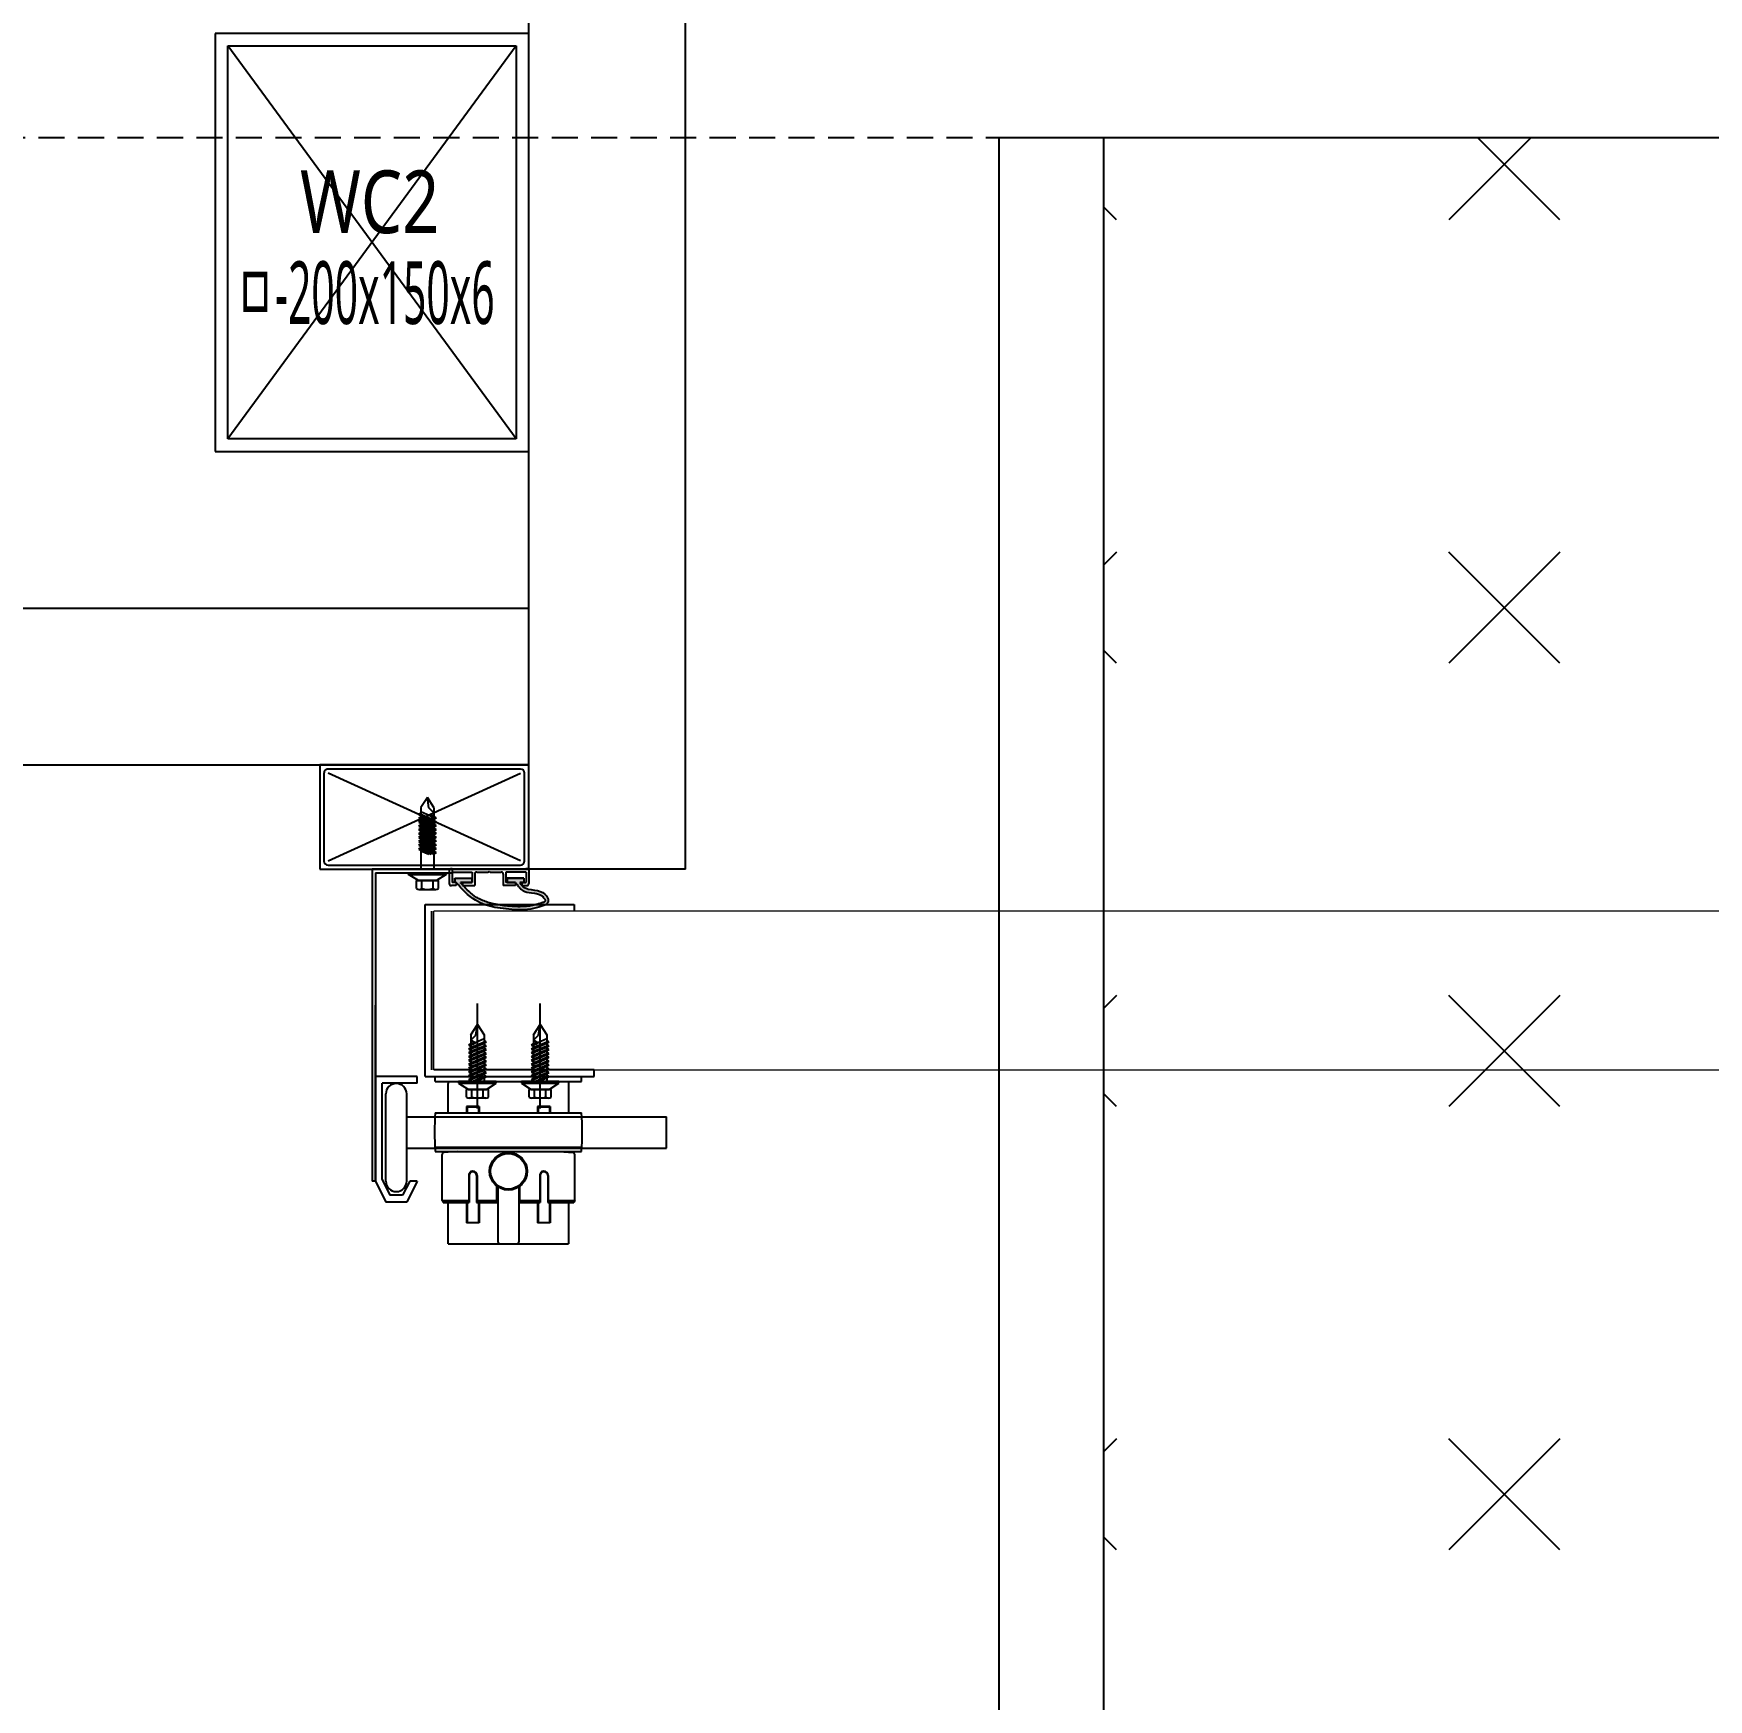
# Model space of a CAD drawing. Header units: millimetres. Extents: x 13515 to 183937, y -33900 to -660.
# Drawn here: x 121438.29 to 121450.84, y -19632.48 to -19620 of the extents above; entities that cross this region are included whole.
import ezdxf
from ezdxf.enums import TextEntityAlignment as Align

# ---------------------------------------------------------------- set-up
doc = ezdxf.new("R2010")
doc.units = ezdxf.units.MM
doc.header["$LTSCALE"] = 100
doc.header["$MEASUREMENT"] = 0
doc.header["$PDSIZE"] = -10
doc.linetypes.add('HIDDEN2', pattern=[0.1875, 0.125, -0.0625])
doc.layers.get('0').update_dxf_attribs({"linetype": 'CONTINUOUS'})
doc.layers.get('Defpoints').update_dxf_attribs({"color": 171, "linetype": 'CONTINUOUS'})
for name, color, linetype in [('A0-000 XR 평면도$0$도크레벨러', 8, 'CONTINUOUS'), ('ELE9', 9, 'CONTINUOUS'), ('FIN(패널-T75 글라스울)', 6, 'CONTINUOUS'), ('h COLUMN', 252, 'CONTINUOUS'), ('OVERHEAD DOOR - 1', 4, 'CONTINUOUS'), ('OVERHEAD DOOR - ETC', 252, 'CONTINUOUS')]:
    doc.layers.add(name, color=color, linetype=linetype)
doc.styles.add('TE', font='malgun_0.ttf')

# ---------------------------------------------------------------- blocks, each defined once
blk = doc.blocks.new('*U142')
at = {"color": 0, "linetype": 'ByBlock'}
for p, q in [((100, 75), (-100, 75)), ((-100, 75), (-100, -75)), ((100, -75), (100, 75)), ((-94, 69), (94, 69)), ((-94, -69), (-94, 69)), ((94, 69), (94, -69)), ((94, -69), (-94, -69)), ((-100, -75), (100, -75))]:
    blk.add_line(p, q, dxfattribs=at)
at = {"layer": 'Defpoints'}
blk.add_point((0, 0), dxfattribs=at)
blk = doc.blocks.new('WC2')
at = {"layer": 'h COLUMN', "ltscale": 0.1}
for p, q in [((69, -94), (-69, 94)), ((69, 94), (-69, -94))]:
    blk.add_line(p, q, dxfattribs=at)
at = {"layer": 'h COLUMN', "ltscale": 0.1, "rotation": 90}
blk.add_blockref('*U142', (0, 0), dxfattribs=at)
at = {"layer": 'Defpoints', "style": 'TE'}
for s, width, p in [('WC2', 0.8, (-34.44, 19.44)), ('ㅁ-200x150x6', 0.5, (-65.31, -24.04))]:
    blk.add_text(s, height=30, dxfattribs=dict(at, width=width)).set_placement(p, align=Align.MIDDLE_LEFT)
blk = doc.blocks.new('지상1층 WC 배치')
at = {"ltscale": 10000}
blk.add_blockref('WC2', (196900, -26650), dxfattribs=at)
blk = doc.blocks.new('A$Ca9da7916')
at = {"layer": 'OVERHEAD DOOR - ETC'}
h = blk.add_hatch(color=256, dxfattribs=at)
h.dxf.hatch_style = 1
edge = h.paths.add_edge_path()
edge.add_line((708.3, 4272.69), (708.3, 4270.69))
edge.add_spline(control_points=[(708.3, 4270.69), (708.83, 4271.02), (709.36, 4271.34), (709.8, 4271.69)], knot_values=[0, 0, 0, 0, 1.802776, 1.802776, 1.802776, 1.802776], degree=3, periodic=0)
edge.add_line((709.8, 4271.69), (710.01, 4271.97))
edge.add_line((710.01, 4271.97), (710.74, 4272.44))
edge.add_line((710.74, 4272.44), (711.08, 4273.32))
edge.add_line((711.08, 4273.32), (711.49, 4274.59))
edge.add_spline(control_points=[(711.49, 4274.59), (711.98, 4278.77), (712.56, 4283.66), (718.5, 4284.67), (720.03, 4280.4), (721.2, 4275.79), (721.61, 4268.04), (720.76, 4262.41), (720.23, 4258.89)], knot_values=[0, 0, 0, 0, 10.510022, 12.30215, 15.888405, 21.408051, 27.790202, 38.523805, 38.523805, 38.523805, 38.523805], degree=3, periodic=0)
edge.add_spline(control_points=[(720.23, 4258.89), (720.23, 4258.87), (719.57, 4255.66), (717.24, 4248.12), (711.5, 4243.09), (708.3, 4240.29)], knot_values=[81.368069, 81.368069, 81.368069, 81.368069, 81.427954, 91.382666, 103.911951, 103.911951, 103.911951, 103.911951], degree=3, periodic=0)
edge.add_line((708.3, 4240.29), (708.3, 4239.69))
edge.add_line((708.3, 4239.69), (706.3, 4239.69))
edge.add_line((706.3, 4239.69), (706.3, 4247.69))
edge.add_line((706.3, 4247.69), (708.3, 4247.69))
edge.add_line((708.3, 4247.69), (708.3, 4242.29))
edge.add_spline(control_points=[(708.3, 4242.29), (708.68, 4242.62), (709.06, 4242.96), (709.43, 4243.29)], knot_values=[101.110526, 101.110526, 101.110526, 101.110526, 102.614786, 102.614786, 102.614786, 102.614786], degree=3, periodic=0)
edge.add_line((709.43, 4243.29), (709.8, 4243.29))
edge.add_line((709.8, 4243.29), (709.8, 4243.63))
edge.add_spline(control_points=[(709.8, 4243.63), (709.91, 4243.73), (710.01, 4243.83), (711.3, 4245.02), (712.42, 4246.13), (713.91, 4247.88), (714.38, 4248.48), (715.24, 4249.72), (715.63, 4250.35), (716.84, 4252.61), (717.51, 4254.36), (718.28, 4257.05), (718.5, 4257.95), (718.72, 4258.95), (718.74, 4259.05), (718.76, 4259.15)], knot_values=[81.408921, 81.408921, 81.408921, 81.408921, 81.846453, 81.846453, 86.724969, 86.724969, 89.164228, 89.164228, 91.603486, 91.603486, 97.394899, 97.394899, 100.290605, 100.290605, 100.605478, 100.605478, 100.605478, 100.605478], degree=3, periodic=0)
edge.add_spline(control_points=[(718.76, 4259.15), (718.92, 4259.95), (719.06, 4260.74), (719.36, 4262.71), (719.49, 4263.87), (719.64, 4265.66), (719.69, 4266.28), (719.73, 4266.89)], knot_values=[72.981686, 72.981686, 72.981686, 72.981686, 75.56252, 75.56252, 79.405214, 79.405214, 81.408921, 81.408921, 81.408921, 81.408921], degree=3, periodic=0)
edge.add_spline(control_points=[(719.73, 4266.89), (719.79, 4267.71), (719.84, 4268.53), (719.86, 4269.44), (719.87, 4269.52), (719.87, 4269.61)], knot_values=[24.457688, 24.457688, 24.457688, 24.457688, 26.980257, 26.980257, 27.239597, 27.239597, 27.239597, 27.239597], degree=3, periodic=0)
edge.add_spline(control_points=[(719.87, 4269.61), (719.89, 4270.48), (719.88, 4271.37), (719.79, 4273.28), (719.7, 4274.31), (719.42, 4276.28), (719.24, 4277.21), (718.88, 4278.68), (718.74, 4279.17), (718.51, 4279.95), (718.43, 4280.22), (718.26, 4280.76), (718.17, 4281.04), (717.99, 4281.58), (717.89, 4281.83), (717.7, 4282.27), (717.6, 4282.45), (717.42, 4282.71), (717.34, 4282.78), (717.28, 4282.83), (717.27, 4282.84), (717.25, 4282.85), (717.24, 4282.85), (717.17, 4282.86), (717.07, 4282.87), (716.84, 4282.84), (716.7, 4282.82), (716.44, 4282.73), (716.33, 4282.68), (716.03, 4282.52), (715.88, 4282.39), (715.58, 4282.06), (715.44, 4281.84), (714.55, 4281.5), (714.39, 4280.86), (713.97, 4280.1), (713.65, 4279.43), (713.54, 4278.39), (713.4, 4277.84), (712.91, 4274.04)], knot_values=[0, 0, 0, 0, 2.699013, 2.699013, 5.918469, 5.918469, 9.137924, 9.137924, 10.747652, 10.747652, 11.552515, 11.552515, 12.357379, 12.357379, 13.187027, 13.187027, 14.016674, 14.016674, 14.846322, 14.846322, 15.271824, 15.271824, 15.697327, 15.697327, 16.368626, 16.368626, 17.039926, 17.039926, 17.711225, 17.711225, 18.939482, 18.939482, 20.167739, 20.167739, 21.883718, 21.883718, 23.599698, 23.599698, 24.457688, 24.457688, 24.457688, 24.457688], degree=3, periodic=0)
edge.add_spline(control_points=[(712.91, 4274.04), (712.78, 4273.46), (712.58, 4272.89), (712.08, 4271.99), (711.84, 4271.65), (711.42, 4271.16), (711.27, 4271), (710.95, 4270.7), (710.78, 4270.55), (710.3, 4270.18), (709.98, 4269.97), (709.47, 4269.65), (709.27, 4269.53), (708.3, 4268.69)], knot_values=[0, 0, 0, 0, 1.654202, 1.654202, 2.776859, 2.776859, 3.338188, 3.338188, 3.899517, 3.899517, 4.888564, 4.888564, 5.545615, 5.545615, 5.545615, 5.545615], degree=3, periodic=0)
edge.add_line((708.3, 4268.69), (708.3, 4264.69))
edge.add_line((708.3, 4264.69), (706.3, 4264.69))
edge.add_line((706.3, 4264.69), (706.3, 4272.69))
edge.add_line((706.3, 4272.69), (708.3, 4272.69))
at = {"layer": 'FIN(패널-T75 글라스울)'}
for p, q in [((702, 4350), (702, 4275)), ((702, 4275), (227, 4275)), ((577, 3325), (577, 4275)), ((652, 3325), (652, 4275))]:
    blk.add_line(p, q, dxfattribs=at)
blk.add_lwpolyline([(702, 4350), (227, 4350), (227, 3250), (702, 3250)], dxfattribs=at)
at = {"layer": 'OVERHEAD DOOR - 1', "lineweight": 0}
for p, q in [((722, 6770.4), (722, 4229.6)), ((798, 4229.6), (798, 6770.4)), ((798, 4229.6), (722, 4229.6))]:
    blk.add_line(p, q, dxfattribs=at)
at = {"layer": 'OVERHEAD DOOR - ETC'}
for p, q in [((835.5, 4340.91), (820.5, 4340.91)), ((820.5, 4300.25), (820.5, 4340.91)), ((835.5, 4300.25), (835.5, 4340.91)), ((798, 4306.24), (798, 4229.6)), ((801.2, 4306.24), (798, 4306.24)), ((801.2, 4225.4), (801.2, 4306.24)), ((718.8, 4225.4), (718.8, 4296.79)), ((718.8, 4296.79), (722, 4296.79)), ((801.2, 4230.25), (801.2, 4300.25)), ((803.5, 4300.25), (801.2, 4300.25)), ((803.5, 4230.25), (803.5, 4300.25)), ((818.5, 4230.25), (818.5, 4300.25)), ((820.5, 4230.65), (820.5, 4300.25)), ((820.5, 4230.25), (820.5, 4300.25)), ((835, 4230.25), (835, 4300.25)), ((835.5, 4230.65), (835.5, 4300.25)), ((837, 4230.25), (837, 4300.25)), ((837, 4289.58), (837.45, 4296.24)), ((860.5, 4297), (838.41, 4297)), ((860.5, 4284.05), (860.5, 4297)), ((860.5, 4297), (861.5, 4296.53)), ((861.5, 4284.05), (861.5, 4296.53)), ((803.5, 4294), (818.5, 4294)), ((803.5, 4294), (804.5, 4294)), ((804.3, 4289.45), (803.5, 4289.45)), ((803.5, 4289.45), (803.5, 4271.45)), ((807.3, 4284.75), (804.3, 4289.45)), ((804.3, 4289.45), (804.3, 4271.45)), ((804.3, 4271.45), (804.3, 4289.45)), ((837.12, 4294), (837, 4294)), ((861.5, 4294), (881.2, 4294)), ((881.2, 4236.5), (881.2, 4294)), ((816.5, 4280.45), (766.15, 4280.45)), ((776.33, 4280.45), (781.13, 4283.6)), ((781.31, 4279.72), (776.33, 4280.45)), ((781.13, 4277.3), (776.33, 4280.45)), ((781.13, 4283.6), (784.6, 4283.6)), ((783.17, 4283.6), (784.98, 4279.31)), ((784.6, 4284.6), (783.8, 4283.6)), ((784.2, 4283.6), (784.6, 4284.6)), ((784.6, 4284.6), (788.02, 4276.3)), ((784.6, 4284.6), (788.02, 4276.3)), ((784.6, 4283.6), (784.6, 4284.6)), ((784.6, 4284.6), (785.41, 4283.6)), ((787.22, 4277.3), (784.6, 4283.6)), ((785.41, 4283.6), (786.44, 4283.6)), ((785.41, 4283.6), (788.02, 4277.3)), ((786.44, 4284.6), (785.63, 4283.6)), ((786.04, 4283.6), (786.44, 4284.6)), ((786.44, 4284.6), (789.86, 4276.3)), ((786.44, 4284.6), (789.86, 4276.3)), ((786.44, 4283.6), (786.44, 4284.6)), ((786.44, 4284.6), (787.24, 4283.6)), ((789.05, 4277.3), (786.44, 4283.6)), ((787.24, 4283.6), (788.27, 4283.6)), ((787.24, 4283.6), (789.86, 4277.3)), ((788.27, 4284.6), (787.47, 4283.6)), ((787.87, 4283.6), (788.27, 4284.6)), ((788.27, 4284.6), (791.69, 4276.3)), ((788.27, 4284.6), (791.69, 4276.3)), ((788.27, 4283.6), (788.27, 4284.6)), ((788.27, 4284.6), (789.07, 4283.6)), ((790.88, 4277.3), (788.27, 4283.6)), ((789.07, 4283.6), (790.1, 4283.6)), ((789.07, 4283.6), (791.69, 4277.3)), ((790.1, 4284.6), (789.3, 4283.6)), ((789.7, 4283.6), (790.1, 4284.6)), ((790.1, 4284.6), (793.52, 4276.3)), ((790.1, 4284.6), (793.52, 4276.3)), ((790.1, 4283.6), (790.1, 4284.6)), ((790.1, 4284.6), (790.91, 4283.6)), ((792.72, 4277.3), (790.1, 4283.6)), ((790.91, 4283.6), (791.94, 4283.6)), ((790.91, 4283.6), (793.52, 4277.3)), ((791.94, 4284.6), (791.13, 4283.6)), ((791.53, 4283.6), (791.94, 4284.6)), ((791.94, 4284.6), (795.35, 4276.3)), ((791.94, 4284.6), (795.35, 4276.3)), ((791.94, 4283.6), (791.94, 4284.6)), ((791.94, 4284.6), (792.74, 4283.6)), ((794.55, 4277.3), (791.94, 4283.6)), ((792.74, 4283.6), (793.77, 4283.6)), ((792.74, 4283.6), (795.35, 4277.3)), ((793.77, 4284.6), (792.97, 4283.6)), ((793.37, 4283.6), (793.77, 4284.6)), ((793.77, 4284.6), (797.19, 4276.3)), ((793.77, 4284.6), (797.19, 4276.3)), ((793.77, 4283.6), (793.77, 4284.6)), ((793.77, 4284.6), (794.57, 4283.6)), ((796.38, 4277.3), (793.77, 4283.6)), ((794.57, 4283.6), (795.6, 4283.6)), ((794.57, 4283.6), (797.19, 4277.3)), ((795.6, 4284.6), (794.8, 4283.6)), ((795.2, 4283.6), (795.6, 4284.6)), ((795.6, 4284.6), (799.02, 4276.3)), ((795.6, 4284.6), (799.02, 4276.3)), ((795.6, 4283.6), (795.6, 4284.6)), ((795.6, 4284.6), (796.41, 4283.6)), ((798.22, 4277.3), (795.6, 4283.6)), ((796.41, 4283.6), (797.44, 4283.6)), ((796.41, 4283.6), (799.02, 4277.3)), ((797.44, 4284.6), (796.63, 4283.6)), ((797.03, 4283.6), (797.44, 4284.6)), ((797.44, 4284.6), (800.85, 4276.3)), ((797.44, 4284.6), (800.85, 4276.3)), ((797.44, 4283.6), (797.44, 4284.6)), ((797.44, 4284.6), (798.24, 4283.6)), ((800.05, 4277.3), (797.44, 4283.6)), ((798.24, 4283.6), (799.27, 4283.6)), ((798.24, 4283.6), (800.85, 4277.3)), ((799.27, 4284.6), (798.46, 4283.6)), ((798.87, 4283.6), (799.27, 4284.6)), ((799.27, 4284.6), (802.69, 4276.3)), ((799.27, 4284.6), (802.69, 4276.3)), ((799.27, 4283.6), (799.27, 4284.6)), ((799.27, 4284.6), (800.07, 4283.6)), ((801.88, 4277.3), (799.27, 4283.6)), ((800.07, 4283.6), (801.1, 4283.6)), ((800.07, 4283.6), (802.69, 4277.3)), ((801.1, 4284.6), (800.3, 4283.6)), ((800.7, 4283.6), (801.1, 4284.6)), ((801.1, 4284.6), (803.5, 4278.7)), ((801.1, 4283.6), (801.1, 4284.6)), ((801.1, 4284.6), (801.91, 4283.6)), ((803.5, 4277.82), (801.1, 4283.6)), ((801.91, 4283.6), (803.5, 4283.6)), ((801.91, 4283.6), (803.5, 4279.75)), ((811, 4285.7), (807.3, 4285.7)), ((807.3, 4285.7), (807.3, 4275.2)), ((807.3, 4276.15), (807.3, 4284.75)), ((811, 4283.16), (807.3, 4283.16)), ((811.5, 4284.52), (811.5, 4276.38)), ((815.5, 4285.25), (815.5, 4279.25)), ((815.5, 4285.25), (818.5, 4285.25)), ((815.75, 4285), (815.75, 4279.5)), ((815.75, 4285), (818.5, 4285)), ((848.5, 4284.25), (861.5, 4284.25)), ((848.5, 4284.05), (861.5, 4284.05)), ((848.5, 4280.45), (861.5, 4280.45)), ((848.5, 4280.25), (861.5, 4280.25)), ((860.5, 4270.75), (860.5, 4280.45)), ((861.5, 4285.25), (871.2, 4285.25)), ((861.5, 4285), (870.95, 4285)), ((861.5, 4270.75), (861.5, 4280.45)), ((870.95, 4279.5), (870.95, 4285)), ((871.2, 4285.25), (871.2, 4279.25)), ((702, 4275), (652, 4275)), ((652, 4275), (652, 4175)), ((698, 4273), (656, 4273)), ((702, 4175), (702, 4275)), ((702, 4274.99), (708.8, 4274.99)), ((702, 4274.99), (702, 4274.55)), ((702, 4273.44), (702, 4238.55)), ((703.3, 4273.69), (708.3, 4273.69)), ((703.3, 4273.69), (703.3, 4264.09)), ((706.3, 4272.69), (706.3, 4264.69)), ((706.3, 4272.69), (708.3, 4272.69)), ((706.3, 4272.69), (708.3, 4272.69)), ((706.3, 4264.69), (706.3, 4272.69)), ((706.3, 4272.69), (708.3, 4272.69)), ((706.3, 4264.69), (706.3, 4272.69)), ((708.3, 4271.69), (708.3, 4273.69)), ((708.3, 4270.69), (708.3, 4272.69)), ((708.3, 4272.69), (708.3, 4270.69)), ((708.3, 4272.69), (708.3, 4270.69)), ((709.8, 4271.69), (709.8, 4273.99)), ((710.74, 4272.44), (710.01, 4271.97)), ((711.08, 4273.32), (710.74, 4272.44)), ((711.49, 4274.59), (711.08, 4273.32)), ((781.13, 4277.3), (785.39, 4277.3)), ((783.81, 4277.3), (781.31, 4279.72)), ((784.98, 4279.31), (783.81, 4277.3)), ((784.95, 4279.31), (786.19, 4276.3)), ((784.95, 4279.31), (786.19, 4276.3)), ((784.95, 4278.31), (784.95, 4279.31)), ((784.95, 4279.31), (785.75, 4278.31)), ((785.39, 4277.3), (784.95, 4278.31)), ((786.19, 4276.3), (785.39, 4277.3)), ((785.75, 4278.31), (786.19, 4277.3)), ((786.19, 4277.3), (787.22, 4277.3)), ((786.59, 4277.3), (786.19, 4276.3)), ((786.19, 4276.3), (786.99, 4277.3)), ((786.19, 4277.3), (786.19, 4276.3)), ((788.02, 4276.3), (787.22, 4277.3)), ((788.02, 4277.3), (789.05, 4277.3)), ((788.42, 4277.3), (788.02, 4276.3)), ((788.02, 4276.3), (788.83, 4277.3)), ((788.02, 4277.3), (788.02, 4276.3)), ((789.86, 4276.3), (789.05, 4277.3)), ((789.86, 4277.3), (790.88, 4277.3)), ((790.26, 4277.3), (789.86, 4276.3)), ((789.86, 4276.3), (790.66, 4277.3)), ((789.86, 4277.3), (789.86, 4276.3)), ((791.69, 4276.3), (790.88, 4277.3)), ((791.69, 4277.3), (792.72, 4277.3)), ((792.09, 4277.3), (791.69, 4276.3)), ((791.69, 4276.3), (792.49, 4277.3)), ((791.69, 4277.3), (791.69, 4276.3)), ((793.52, 4276.3), (792.72, 4277.3)), ((793.52, 4277.3), (794.55, 4277.3)), ((793.92, 4277.3), (793.52, 4276.3)), ((793.52, 4276.3), (794.33, 4277.3)), ((793.52, 4277.3), (793.52, 4276.3)), ((795.35, 4276.3), (794.55, 4277.3)), ((795.35, 4277.3), (796.38, 4277.3)), ((795.76, 4277.3), (795.35, 4276.3)), ((795.35, 4276.3), (796.16, 4277.3)), ((795.35, 4277.3), (795.35, 4276.3)), ((797.19, 4276.3), (796.38, 4277.3)), ((797.19, 4277.3), (798.22, 4277.3)), ((797.59, 4277.3), (797.19, 4276.3)), ((797.19, 4276.3), (797.99, 4277.3)), ((797.19, 4277.3), (797.19, 4276.3)), ((799.02, 4276.3), (798.22, 4277.3)), ((799.02, 4277.3), (800.05, 4277.3)), ((799.42, 4277.3), (799.02, 4276.3)), ((799.02, 4276.3), (799.82, 4277.3)), ((799.02, 4277.3), (799.02, 4276.3)), ((800.85, 4276.3), (800.05, 4277.3)), ((800.85, 4277.3), (801.88, 4277.3)), ((801.26, 4277.3), (800.85, 4276.3)), ((800.85, 4276.3), (801.66, 4277.3)), ((800.85, 4277.3), (800.85, 4276.3)), ((802.69, 4276.3), (801.88, 4277.3)), ((802.69, 4277.3), (803.5, 4277.3)), ((803.09, 4277.3), (802.69, 4276.3)), ((802.69, 4276.3), (803.49, 4277.3)), ((802.69, 4277.3), (802.69, 4276.3)), ((804.3, 4271.45), (807.3, 4276.15)), ((811, 4277.74), (807.3, 4277.74)), ((811, 4275.2), (807.3, 4275.2)), ((815.5, 4279.25), (818.5, 4279.25)), ((815.75, 4279.5), (818.5, 4279.5)), ((861.5, 4279.5), (870.95, 4279.5)), ((861.5, 4279.25), (871.2, 4279.25)), ((654, 4271), (654, 4179)), ((698, 4179), (656, 4271)), ((698, 4271), (656, 4179)), ((700, 4179), (700, 4271)), ((703.3, 4264.09), (708.3, 4264.09)), ((706.3, 4264.69), (708.3, 4264.69)), ((708.3, 4264.69), (706.3, 4264.69)), ((708.3, 4264.69), (706.3, 4264.69)), ((708.3, 4271.69), (709.8, 4271.69)), ((708.3, 4268.69), (708.3, 4264.09)), ((708.3, 4268.69), (709.8, 4268.69)), ((708.3, 4264.69), (708.3, 4268.69)), ((708.3, 4268.69), (708.3, 4264.69)), ((708.3, 4268.69), (708.3, 4264.69)), ((710.01, 4271.97), (709.8, 4271.69)), ((709.8, 4268.69), (709.8, 4262.79)), ((803.5, 4271.45), (804.3, 4271.45)), ((861.5, 4270.75), (853.63, 4270.75)), ((853.98, 4270.25), (880.2, 4270.25)), ((881.2, 4261.25), (881.2, 4269.25)), ((703, 4255.99), (703.3, 4256.49)), ((703.3, 4255.49), (703, 4255.99)), ((703.3, 4256.49), (703.3, 4261.79)), ((704.3, 4262.79), (709.8, 4262.79)), ((804.3, 4259.45), (803.5, 4259.45)), ((803.5, 4259.45), (803.5, 4241.45)), ((807.3, 4254.75), (804.3, 4259.45)), ((804.3, 4259.45), (804.3, 4241.45)), ((804.3, 4241.45), (804.3, 4259.45)), ((861.5, 4259.75), (853.63, 4259.75)), ((853.98, 4260.25), (880.2, 4260.25)), ((860.5, 4250.05), (860.5, 4259.75)), ((861.5, 4250.05), (861.5, 4259.75)), ((702, 4247.96), (702, 4200)), ((703.3, 4250.19), (703.3, 4255.49)), ((704.3, 4249.19), (709.8, 4249.19)), ((709.8, 4243.29), (709.8, 4249.19)), ((816.5, 4250.45), (766.15, 4250.45)), ((776.33, 4250.45), (781.13, 4253.6)), ((781.31, 4249.72), (776.33, 4250.45)), ((781.13, 4247.3), (776.33, 4250.45)), ((781.13, 4253.6), (784.6, 4253.6)), ((783.81, 4247.3), (781.31, 4249.72)), ((783.17, 4253.6), (784.98, 4249.31)), ((784.6, 4254.6), (783.8, 4253.6)), ((784.98, 4249.31), (783.81, 4247.3)), ((784.2, 4253.6), (784.6, 4254.6)), ((784.6, 4254.6), (788.02, 4246.3)), ((784.6, 4254.6), (788.02, 4246.3)), ((784.6, 4253.6), (784.6, 4254.6)), ((784.6, 4254.6), (785.41, 4253.6)), ((787.22, 4247.3), (784.6, 4253.6)), ((784.95, 4249.31), (786.19, 4246.3)), ((784.95, 4249.31), (786.19, 4246.3)), ((784.95, 4248.31), (784.95, 4249.31)), ((784.95, 4249.31), (785.75, 4248.31)), ((785.39, 4247.3), (784.95, 4248.31)), ((785.41, 4253.6), (786.44, 4253.6)), ((785.41, 4253.6), (788.02, 4247.3)), ((786.44, 4254.6), (785.63, 4253.6)), ((785.75, 4248.31), (786.19, 4247.3)), ((786.04, 4253.6), (786.44, 4254.6)), ((786.44, 4254.6), (789.86, 4246.3)), ((786.44, 4254.6), (789.86, 4246.3)), ((786.44, 4253.6), (786.44, 4254.6)), ((786.44, 4254.6), (787.24, 4253.6)), ((789.05, 4247.3), (786.44, 4253.6)), ((787.24, 4253.6), (788.27, 4253.6)), ((787.24, 4253.6), (789.86, 4247.3)), ((788.27, 4254.6), (787.47, 4253.6)), ((787.87, 4253.6), (788.27, 4254.6)), ((788.27, 4254.6), (791.69, 4246.3)), ((788.27, 4254.6), (791.69, 4246.3)), ((788.27, 4253.6), (788.27, 4254.6)), ((788.27, 4254.6), (789.07, 4253.6)), ((790.88, 4247.3), (788.27, 4253.6)), ((789.07, 4253.6), (790.1, 4253.6)), ((789.07, 4253.6), (791.69, 4247.3)), ((790.1, 4254.6), (789.3, 4253.6)), ((789.7, 4253.6), (790.1, 4254.6)), ((790.1, 4254.6), (793.52, 4246.3)), ((790.1, 4254.6), (793.52, 4246.3)), ((790.1, 4253.6), (790.1, 4254.6)), ((790.1, 4254.6), (790.91, 4253.6)), ((792.72, 4247.3), (790.1, 4253.6)), ((790.91, 4253.6), (791.94, 4253.6)), ((790.91, 4253.6), (793.52, 4247.3)), ((791.94, 4254.6), (791.13, 4253.6)), ((791.53, 4253.6), (791.94, 4254.6)), ((791.94, 4254.6), (795.35, 4246.3)), ((791.94, 4254.6), (795.35, 4246.3)), ((791.94, 4253.6), (791.94, 4254.6)), ((791.94, 4254.6), (792.74, 4253.6)), ((794.55, 4247.3), (791.94, 4253.6)), ((792.74, 4253.6), (793.77, 4253.6)), ((792.74, 4253.6), (795.35, 4247.3)), ((793.77, 4254.6), (792.97, 4253.6)), ((793.37, 4253.6), (793.77, 4254.6)), ((793.77, 4254.6), (797.19, 4246.3)), ((793.77, 4254.6), (797.19, 4246.3)), ((793.77, 4253.6), (793.77, 4254.6)), ((793.77, 4254.6), (794.57, 4253.6)), ((796.38, 4247.3), (793.77, 4253.6)), ((794.57, 4253.6), (795.6, 4253.6)), ((794.57, 4253.6), (797.19, 4247.3)), ((795.6, 4254.6), (794.8, 4253.6)), ((795.2, 4253.6), (795.6, 4254.6)), ((795.6, 4254.6), (799.02, 4246.3)), ((795.6, 4254.6), (799.02, 4246.3)), ((795.6, 4253.6), (795.6, 4254.6)), ((795.6, 4254.6), (796.41, 4253.6)), ((798.22, 4247.3), (795.6, 4253.6)), ((796.41, 4253.6), (797.44, 4253.6)), ((796.41, 4253.6), (799.02, 4247.3)), ((797.44, 4254.6), (796.63, 4253.6)), ((797.03, 4253.6), (797.44, 4254.6)), ((797.44, 4254.6), (800.85, 4246.3)), ((797.44, 4254.6), (800.85, 4246.3)), ((797.44, 4253.6), (797.44, 4254.6)), ((797.44, 4254.6), (798.24, 4253.6)), ((800.05, 4247.3), (797.44, 4253.6)), ((798.24, 4253.6), (799.27, 4253.6)), ((798.24, 4253.6), (800.85, 4247.3)), ((799.27, 4254.6), (798.46, 4253.6)), ((798.87, 4253.6), (799.27, 4254.6)), ((799.27, 4254.6), (802.69, 4246.3)), ((799.27, 4254.6), (802.69, 4246.3)), ((799.27, 4253.6), (799.27, 4254.6)), ((799.27, 4254.6), (800.07, 4253.6)), ((801.88, 4247.3), (799.27, 4253.6)), ((800.07, 4253.6), (801.1, 4253.6)), ((800.07, 4253.6), (802.69, 4247.3)), ((801.1, 4254.6), (800.3, 4253.6)), ((800.7, 4253.6), (801.1, 4254.6)), ((801.1, 4254.6), (803.5, 4248.7)), ((801.1, 4253.6), (801.1, 4254.6)), ((801.1, 4254.6), (801.91, 4253.6)), ((803.5, 4247.82), (801.1, 4253.6)), ((801.91, 4253.6), (803.5, 4253.6)), ((801.91, 4253.6), (803.5, 4249.75)), ((811, 4255.7), (807.3, 4255.7)), ((807.3, 4255.7), (807.3, 4245.2)), ((807.3, 4246.15), (807.3, 4254.75)), ((811, 4253.16), (807.3, 4253.16)), ((811.5, 4254.52), (811.5, 4246.38)), ((815.5, 4251.25), (815.5, 4245.25)), ((815.5, 4251.25), (818.5, 4251.25)), ((815.75, 4251), (815.75, 4245.5)), ((815.75, 4251), (818.5, 4251)), ((848.5, 4250.25), (861.5, 4250.25)), ((848.5, 4250.05), (861.5, 4250.05)), ((861.5, 4251.25), (871.2, 4251.25)), ((861.5, 4251), (870.95, 4251)), ((870.95, 4245.5), (870.95, 4251)), ((871.2, 4251.25), (871.2, 4245.25)), ((703.3, 4247.89), (708.3, 4247.89)), ((703.3, 4238.29), (703.3, 4247.89)), ((706.3, 4239.69), (706.3, 4247.69)), ((706.3, 4247.69), (708.3, 4247.69)), ((706.3, 4239.69), (706.3, 4247.69)), ((706.3, 4247.69), (708.3, 4247.69)), ((706.3, 4239.69), (706.3, 4247.69)), ((706.3, 4247.69), (708.3, 4247.69)), ((708.3, 4243.29), (708.3, 4247.89)), ((708.3, 4247.69), (708.3, 4242.29)), ((708.3, 4247.69), (708.3, 4242.29)), ((708.3, 4247.69), (708.3, 4242.29)), ((708.3, 4243.29), (709.8, 4243.29)), ((708.3, 4240.29), (708.3, 4238.29)), ((708.3, 4240.29), (709.8, 4240.29)), ((708.3, 4240.29), (708.3, 4239.69)), ((708.3, 4240.29), (708.3, 4239.69)), ((708.3, 4240.29), (708.3, 4239.69)), ((709.43, 4243.29), (709.8, 4243.29)), ((709.43, 4243.29), (709.8, 4243.29)), ((709.8, 4243.29), (709.8, 4243.63)), ((709.8, 4243.29), (709.8, 4243.63)), ((709.8, 4240.29), (709.8, 4237.99)), ((781.13, 4247.3), (785.39, 4247.3)), ((786.19, 4246.3), (785.39, 4247.3)), ((786.19, 4247.3), (787.22, 4247.3)), ((786.59, 4247.3), (786.19, 4246.3)), ((786.19, 4246.3), (786.99, 4247.3)), ((786.19, 4247.3), (786.19, 4246.3)), ((788.02, 4246.3), (787.22, 4247.3)), ((788.02, 4247.3), (789.05, 4247.3)), ((788.42, 4247.3), (788.02, 4246.3)), ((788.02, 4246.3), (788.83, 4247.3)), ((788.02, 4247.3), (788.02, 4246.3)), ((789.86, 4246.3), (789.05, 4247.3)), ((789.86, 4247.3), (790.88, 4247.3)), ((790.26, 4247.3), (789.86, 4246.3)), ((789.86, 4246.3), (790.66, 4247.3)), ((789.86, 4247.3), (789.86, 4246.3)), ((791.69, 4246.3), (790.88, 4247.3)), ((791.69, 4247.3), (792.72, 4247.3)), ((792.09, 4247.3), (791.69, 4246.3)), ((791.69, 4246.3), (792.49, 4247.3)), ((791.69, 4247.3), (791.69, 4246.3)), ((793.52, 4246.3), (792.72, 4247.3)), ((793.52, 4247.3), (794.55, 4247.3)), ((793.92, 4247.3), (793.52, 4246.3)), ((793.52, 4246.3), (794.33, 4247.3)), ((793.52, 4247.3), (793.52, 4246.3)), ((795.35, 4246.3), (794.55, 4247.3)), ((795.35, 4247.3), (796.38, 4247.3)), ((795.76, 4247.3), (795.35, 4246.3)), ((795.35, 4246.3), (796.16, 4247.3)), ((795.35, 4247.3), (795.35, 4246.3)), ((797.19, 4246.3), (796.38, 4247.3)), ((797.19, 4247.3), (798.22, 4247.3)), ((797.59, 4247.3), (797.19, 4246.3)), ((797.19, 4246.3), (797.99, 4247.3)), ((797.19, 4247.3), (797.19, 4246.3)), ((799.02, 4246.3), (798.22, 4247.3)), ((799.02, 4247.3), (800.05, 4247.3)), ((799.42, 4247.3), (799.02, 4246.3)), ((799.02, 4246.3), (799.82, 4247.3)), ((799.02, 4247.3), (799.02, 4246.3)), ((800.85, 4246.3), (800.05, 4247.3)), ((800.85, 4247.3), (801.88, 4247.3)), ((801.26, 4247.3), (800.85, 4246.3)), ((800.85, 4246.3), (801.66, 4247.3)), ((800.85, 4247.3), (800.85, 4246.3)), ((802.69, 4246.3), (801.88, 4247.3)), ((802.69, 4247.3), (803.5, 4247.3)), ((803.09, 4247.3), (802.69, 4246.3)), ((802.69, 4246.3), (803.49, 4247.3)), ((802.69, 4247.3), (802.69, 4246.3)), ((803.5, 4241.45), (804.3, 4241.45)), ((804.3, 4241.45), (807.3, 4246.15)), ((811, 4247.74), (807.3, 4247.74)), ((811, 4245.2), (807.3, 4245.2)), ((815.5, 4245.25), (818.5, 4245.25)), ((815.75, 4245.5), (818.5, 4245.5)), ((837, 4240.92), (837.45, 4234.26)), ((848.5, 4246.45), (861.5, 4246.45)), ((848.5, 4246.25), (861.5, 4246.25)), ((860.5, 4233.5), (860.5, 4246.45)), ((861.5, 4233.97), (861.5, 4246.45)), ((861.5, 4245.5), (870.95, 4245.5)), ((861.5, 4245.25), (871.2, 4245.25)), ((703.6, 4238.5), (702, 4238.5)), ((702, 4236.99), (702, 4237.43)), ((702, 4236.99), (708.8, 4236.99)), ((703.3, 4238.29), (708.3, 4238.29)), ((703.6, 4201.6), (703.6, 4238.5)), ((703.6, 4217.5), (703.6, 4235.5)), ((703.6, 4235.5), (704.4, 4235.5)), ((704.4, 4235.5), (704.4, 4217.5)), ((704.4, 4217.5), (704.4, 4235.5)), ((704.4, 4235.5), (707.4, 4230.8)), ((706.3, 4239.69), (708.3, 4239.69)), ((708.3, 4239.69), (706.3, 4239.69)), ((708.3, 4239.69), (706.3, 4239.69)), ((803.5, 4236.5), (804.5, 4236.5)), ((818.5, 4236.5), (804.5, 4236.5)), ((837.12, 4236.5), (837, 4236.5)), ((860.5, 4233.5), (838.41, 4233.5)), ((860.5, 4233.5), (861.5, 4233.97)), ((881.2, 4236.5), (861.5, 4236.5)), ((672.35, 4229.65), (667.55, 4226.5)), ((672.53, 4227.23), (667.55, 4226.5)), ((667.55, 4226.5), (672.35, 4223.35)), ((672.35, 4229.65), (676.61, 4229.65)), ((675.03, 4229.65), (672.53, 4227.23)), ((674.4, 4223.35), (676.2, 4227.64)), ((676.2, 4227.64), (675.03, 4229.65)), ((675.83, 4222.35), (679.24, 4230.65)), ((675.83, 4222.35), (679.24, 4230.65)), ((678.44, 4229.65), (675.83, 4223.35)), ((676.17, 4227.64), (677.41, 4230.65)), ((676.17, 4227.64), (677.41, 4230.65)), ((676.61, 4229.65), (676.17, 4228.64)), ((676.17, 4228.64), (676.17, 4227.64)), ((676.17, 4227.64), (676.98, 4228.64)), ((677.41, 4230.65), (676.61, 4229.65)), ((676.63, 4223.35), (679.24, 4229.65)), ((676.98, 4228.64), (677.41, 4229.65)), ((677.41, 4229.65), (677.41, 4230.65)), ((677.81, 4229.65), (677.41, 4230.65)), ((677.41, 4230.65), (678.21, 4229.65)), ((677.41, 4229.65), (678.44, 4229.65)), ((677.66, 4222.35), (681.08, 4230.65)), ((677.66, 4222.35), (681.08, 4230.65)), ((680.27, 4229.65), (677.66, 4223.35)), ((679.24, 4230.65), (678.44, 4229.65)), ((678.46, 4223.35), (681.08, 4229.65)), ((679.65, 4229.65), (679.24, 4230.65)), ((679.24, 4230.65), (680.05, 4229.65)), ((679.24, 4229.65), (679.24, 4230.65)), ((679.24, 4229.65), (680.27, 4229.65)), ((679.49, 4222.35), (682.91, 4230.65)), ((679.49, 4222.35), (682.91, 4230.65)), ((682.11, 4229.65), (679.49, 4223.35)), ((681.08, 4230.65), (680.27, 4229.65)), ((680.3, 4223.35), (682.91, 4229.65)), ((681.48, 4229.65), (681.08, 4230.65)), ((681.08, 4230.65), (681.88, 4229.65)), ((681.08, 4229.65), (681.08, 4230.65)), ((681.08, 4229.65), (682.11, 4229.65)), ((681.33, 4222.35), (684.74, 4230.65)), ((681.33, 4222.35), (684.74, 4230.65)), ((683.94, 4229.65), (681.33, 4223.35)), ((682.91, 4230.65), (682.11, 4229.65)), ((682.13, 4223.35), (684.74, 4229.65)), ((682.91, 4229.65), (682.91, 4230.65)), ((683.31, 4229.65), (682.91, 4230.65)), ((682.91, 4230.65), (683.71, 4229.65)), ((682.91, 4229.65), (683.94, 4229.65)), ((683.16, 4222.35), (686.58, 4230.65)), ((683.16, 4222.35), (686.58, 4230.65)), ((685.77, 4229.65), (683.16, 4223.35)), ((684.74, 4230.65), (683.94, 4229.65)), ((683.96, 4223.35), (686.58, 4229.65)), ((685.14, 4229.65), (684.74, 4230.65)), ((684.74, 4230.65), (685.55, 4229.65)), ((684.74, 4229.65), (684.74, 4230.65)), ((684.74, 4229.65), (685.77, 4229.65)), ((684.99, 4222.35), (688.41, 4230.65)), ((684.99, 4222.35), (688.41, 4230.65)), ((687.6, 4229.65), (684.99, 4223.35)), ((686.58, 4230.65), (685.77, 4229.65)), ((685.8, 4223.35), (688.41, 4229.65)), ((686.98, 4229.65), (686.58, 4230.65)), ((686.58, 4230.65), (687.38, 4229.65)), ((686.58, 4229.65), (686.58, 4230.65)), ((686.58, 4229.65), (687.6, 4229.65)), ((686.82, 4222.35), (690.24, 4230.65)), ((686.82, 4222.35), (690.24, 4230.65)), ((689.44, 4229.65), (686.82, 4223.35)), ((688.41, 4230.65), (687.6, 4229.65)), ((687.63, 4223.35), (690.24, 4229.65)), ((688.81, 4229.65), (688.41, 4230.65)), ((688.41, 4230.65), (689.21, 4229.65)), ((688.41, 4229.65), (688.41, 4230.65)), ((688.41, 4229.65), (689.44, 4229.65)), ((688.66, 4222.35), (692.07, 4230.65)), ((688.66, 4222.35), (692.07, 4230.65)), ((691.27, 4229.65), (688.66, 4223.35)), ((690.24, 4230.65), (689.44, 4229.65)), ((689.46, 4223.35), (692.07, 4229.65)), ((690.64, 4229.65), (690.24, 4230.65)), ((690.24, 4230.65), (691.05, 4229.65)), ((690.24, 4229.65), (690.24, 4230.65)), ((690.24, 4229.65), (691.27, 4229.65)), ((690.49, 4222.35), (693.91, 4230.65)), ((690.49, 4222.35), (693.91, 4230.65)), ((693.1, 4229.65), (690.49, 4223.35)), ((692.07, 4230.65), (691.27, 4229.65)), ((691.29, 4223.35), (693.91, 4229.65)), ((692.48, 4229.65), (692.07, 4230.65)), ((692.07, 4230.65), (692.88, 4229.65)), ((692.07, 4229.65), (692.07, 4230.65)), ((692.07, 4229.65), (693.1, 4229.65)), ((694.72, 4229.14), (692.32, 4223.35)), ((692.32, 4222.35), (694.72, 4228.25)), ((693.91, 4230.65), (693.1, 4229.65)), ((693.13, 4223.35), (694.72, 4227.2)), ((694.31, 4229.65), (693.91, 4230.65)), ((693.91, 4230.65), (694.71, 4229.65)), ((693.91, 4229.65), (693.91, 4230.65)), ((693.91, 4229.65), (702, 4229.65)), ((707.4, 4221.25), (707.4, 4231.75)), ((711.1, 4231.75), (707.4, 4231.75)), ((707.4, 4230.8), (707.4, 4222.2)), ((711.1, 4229.21), (707.4, 4229.21)), ((711.6, 4222.43), (711.6, 4230.57)), ((801.2, 4225.4), (718.8, 4225.4)), ((798, 4228.6), (722, 4228.6)), ((803.5, 4230.25), (801.2, 4230.25)), ((820.5, 4217.95), (820.5, 4230.65)), ((820.5, 4216.6), (820.5, 4226.4)), ((835.5, 4217.95), (835.5, 4230.65)), ((835.5, 4216.6), (835.5, 4226.4)), ((672.35, 4223.35), (675.83, 4223.35)), ((675.83, 4222.35), (675.02, 4223.35)), ((675.42, 4223.35), (675.83, 4222.35)), ((675.83, 4223.35), (675.83, 4222.35)), ((675.83, 4222.35), (676.63, 4223.35)), ((676.63, 4223.35), (677.66, 4223.35)), ((677.66, 4222.35), (676.86, 4223.35)), ((677.26, 4223.35), (677.66, 4222.35)), ((677.66, 4223.35), (677.66, 4222.35)), ((677.66, 4222.35), (678.46, 4223.35)), ((678.46, 4223.35), (679.49, 4223.35)), ((679.49, 4222.35), (678.69, 4223.35)), ((679.09, 4223.35), (679.49, 4222.35)), ((679.49, 4223.35), (679.49, 4222.35)), ((679.49, 4222.35), (680.3, 4223.35)), ((680.3, 4223.35), (681.33, 4223.35)), ((681.33, 4222.35), (680.52, 4223.35)), ((680.92, 4223.35), (681.33, 4222.35)), ((681.33, 4223.35), (681.33, 4222.35)), ((681.33, 4222.35), (682.13, 4223.35)), ((682.13, 4223.35), (683.16, 4223.35)), ((683.16, 4222.35), (682.35, 4223.35)), ((682.76, 4223.35), (683.16, 4222.35)), ((683.16, 4223.35), (683.16, 4222.35)), ((683.16, 4222.35), (683.96, 4223.35)), ((683.96, 4223.35), (684.99, 4223.35)), ((684.99, 4222.35), (684.19, 4223.35)), ((684.59, 4223.35), (684.99, 4222.35)), ((684.99, 4223.35), (684.99, 4222.35)), ((684.99, 4222.35), (685.8, 4223.35)), ((685.8, 4223.35), (686.82, 4223.35)), ((686.82, 4222.35), (686.02, 4223.35)), ((686.42, 4223.35), (686.82, 4222.35)), ((686.82, 4223.35), (686.82, 4222.35)), ((686.82, 4222.35), (687.63, 4223.35)), ((687.63, 4223.35), (688.66, 4223.35)), ((688.66, 4222.35), (687.85, 4223.35)), ((688.26, 4223.35), (688.66, 4222.35)), ((688.66, 4223.35), (688.66, 4222.35)), ((688.66, 4222.35), (689.46, 4223.35)), ((689.46, 4223.35), (690.49, 4223.35)), ((690.49, 4222.35), (689.69, 4223.35)), ((690.09, 4223.35), (690.49, 4222.35)), ((690.49, 4223.35), (690.49, 4222.35)), ((690.49, 4222.35), (691.29, 4223.35)), ((691.29, 4223.35), (692.32, 4223.35)), ((692.32, 4222.35), (691.52, 4223.35)), ((691.92, 4223.35), (692.32, 4222.35)), ((692.32, 4223.35), (692.32, 4222.35)), ((692.32, 4222.35), (693.13, 4223.35)), ((693.13, 4223.35), (702, 4223.35)), ((704.4, 4217.5), (703.6, 4217.5)), ((707.4, 4222.2), (704.4, 4217.5)), ((711.1, 4223.79), (707.4, 4223.79)), ((711.1, 4221.25), (707.4, 4221.25)), ((801.2, 4221.6), (801.2, 4201.6)), ((804.4, 4221.6), (801.2, 4221.6)), ((804.4, 4221.6), (804.4, 4204.8)), ((851.2, 4216.6), (809.5, 4216.6)), ((851.2, 4221.6), (861.2, 4216.6)), ((851.2, 4221.6), (851.2, 4218.02)), ((851.2, 4218.02), (858, 4214.62)), ((861.2, 4216.6), (861.2, 4206.6)), ((850.45, 4204.8), (858, 4208.58)), ((858, 4214.62), (858, 4208.58)), ((702, 4200), (851.2, 4200)), ((703.6, 4201.6), (851.2, 4201.6)), ((851.2, 4201.6), (766.94, 4201.6)), ((850.45, 4204.8), (804.4, 4204.8)), ((851.2, 4206.6), (809.5, 4206.6)), ((851.2, 4201.6), (861.2, 4206.6)), ((851.2, 4201.6), (851.2, 4200)), ((656, 4177), (698, 4177)), ((652, 4175), (702, 4175))]:
    blk.add_line(p, q, dxfattribs=at)
for radius in [9, 8.5]:
    blk.add_circle((846.5, 4265.25), radius, dxfattribs=at)
for centre, radius, start, end in [((827.75, 4165.82), 134.75, 86.0638, 93.9362), ((838.41, 4296), 1, 90, 165.90307), ((809.64, 4284.43), 1.86, 316.9662, 43.0338), ((803.89, 4280.45), 7.61, 339.11949, 20.88051), ((848.5, 4282.25), 2, 90, 180), ((848.5, 4282.25), 2, 180, 270), ((848.5, 4282.25), 1.8, 90, 180), ((848.5, 4282.25), 1.8, 180, 270), ((656, 4271), 2, 90, 180), ((698, 4271), 2, 0, 90), ((702.37, 4274), 0.671, 123.55838, 236.44162), ((708.8, 4273.99), 1, 0, 90), ((809.64, 4276.47), 1.86, 316.9662, 43.0338), ((880.2, 4269.25), 1, 0, 90), ((704.3, 4261.79), 1, 90, 180), ((880.2, 4261.25), 1, 270, 0), ((704.3, 4250.19), 1, 180, 270), ((809.64, 4254.43), 1.86, 316.9662, 43.0338), ((803.89, 4250.45), 7.61, 339.11949, 20.88051), ((848.5, 4248.25), 2, 90, 180), ((848.5, 4248.25), 2, 180, 270), ((848.5, 4248.25), 1.8, 90, 180), ((848.5, 4248.25), 1.8, 180, 270), ((809.64, 4246.47), 1.86, 316.9662, 43.0338), ((702.37, 4237.99), 0.671, 123.55838, 236.44162), ((708.8, 4237.99), 1, 270, 0), ((838.41, 4234.5), 1, 194.09693, 270), ((709.74, 4230.48), 1.86, 316.9662, 43.0338), ((703.99, 4226.5), 7.61, 339.11949, 20.88051), ((827.75, 4364.68), 134.75, 266.0638, 273.9362), ((709.74, 4222.52), 1.86, 316.9662, 43.0338), ((809.5, 4211.6), 5, 90, 270), ((851.2, 4211.6), 5, 270, 90), ((656, 4179), 2, 180, 270), ((698, 4179), 2, 270, 0)]:
    blk.add_arc(centre, radius, start, end, dxfattribs=at)
for points, knots in [([(711.49, 4274.59), (711.98, 4278.77), (712.56, 4283.66), (718.5, 4284.67), (720.03, 4280.4), (721.2, 4275.79), (721.61, 4268.04), (720.76, 4262.41), (720.23, 4258.89)], [0, 0, 0, 0, 10.510012, 12.302138, 15.88839, 21.40803, 27.790179, 38.523783, 38.523783, 38.523783, 38.523783]), ([(712.91, 4274.04), (713.4, 4277.84), (713.54, 4278.39), (713.65, 4279.43), (713.97, 4280.1), (714.39, 4280.86), (714.55, 4281.5), (715.44, 4281.84), (715.58, 4282.06), (715.88, 4282.39), (716.03, 4282.52), (716.33, 4282.68), (716.44, 4282.73), (716.7, 4282.82), (716.84, 4282.84), (717.07, 4282.87), (717.17, 4282.86), (717.24, 4282.85), (717.25, 4282.85), (717.27, 4282.84), (717.28, 4282.83), (717.34, 4282.78), (717.42, 4282.71), (717.6, 4282.45), (717.7, 4282.27), (717.89, 4281.83), (717.99, 4281.58), (718.17, 4281.04), (718.26, 4280.76), (718.43, 4280.22), (718.51, 4279.95), (718.74, 4279.17), (718.88, 4278.68), (719.24, 4277.21), (719.42, 4276.28), (719.7, 4274.31), (719.79, 4273.28), (719.88, 4271.28), (719.89, 4270.32), (719.84, 4268.39), (719.78, 4267.43), (719.53, 4264.55), (719.27, 4262.63), (718.91, 4260.17), (718.83, 4259.64), (718.75, 4259.11)], [0, 0, 0, 0, 0.85799, 0.85799, 2.573969, 2.573969, 4.289949, 4.289949, 5.518206, 5.518206, 6.746463, 6.746463, 7.417762, 7.417762, 8.089062, 8.089062, 8.760361, 8.760361, 9.185864, 9.185864, 9.611366, 9.611366, 10.441014, 10.441014, 11.270661, 11.270661, 12.100309, 12.100309, 12.905173, 12.905173, 13.710036, 13.710036, 15.319764, 15.319764, 18.539219, 18.539219, 21.758675, 21.758675, 24.717028, 24.717028, 27.675381, 27.675381, 33.592087, 33.592087, 35.205692, 35.205692, 35.205692, 35.205692]), ([(708.3, 4268.69), (709.27, 4269.53), (709.47, 4269.65), (709.98, 4269.97), (710.3, 4270.18), (710.78, 4270.55), (710.95, 4270.7), (711.27, 4271), (711.42, 4271.16), (711.84, 4271.65), (712.08, 4271.99), (712.58, 4272.89), (712.78, 4273.46), (712.91, 4274.04)], [0, 0, 0, 0, 0.65705, 0.65705, 1.646098, 1.646098, 2.207426, 2.207426, 2.768755, 2.768755, 3.891413, 3.891413, 5.545615, 5.545615, 5.545615, 5.545615]), ([(719.87, 4269.61), (719.8, 4268.06), (719.72, 4266.55), (719.49, 4263.87), (719.36, 4262.71), (719.04, 4260.64), (718.88, 4259.75), (718.5, 4257.95), (718.28, 4257.05), (717.51, 4254.36), (716.84, 4252.61), (715.63, 4250.35), (715.24, 4249.72), (714.38, 4248.48), (713.91, 4247.88), (712.42, 4246.13), (711.3, 4245.02), (710.01, 4243.83), (709.91, 4243.73), (709.8, 4243.63)], [70.088544, 70.088544, 70.088544, 70.088544, 74.985393, 74.985393, 78.828087, 78.828087, 81.723794, 81.723794, 84.6195, 84.6195, 90.410913, 90.410913, 92.850171, 92.850171, 95.28943, 95.28943, 100.167946, 100.167946, 100.605478, 100.605478, 100.605478, 100.605478]), ([(720.23, 4258.89), (720.23, 4258.87), (719.57, 4255.66), (717.24, 4248.12), (711.5, 4243.09), (708.3, 4240.29)], [81.368069, 81.368069, 81.368069, 81.368069, 81.427954, 91.382666, 103.911951, 103.911951, 103.911951, 103.911951]), ([(720.23, 4258.89), (720.23, 4258.87), (719.57, 4255.66), (717.24, 4248.12), (711.5, 4243.09), (708.3, 4240.29)], [81.368069, 81.368069, 81.368069, 81.368069, 81.427954, 91.382666, 103.911951, 103.911951, 103.911951, 103.911951])]:
    blk.add_open_spline(points, degree=3, knots=knots, dxfattribs=at)
for points in [[(708.3, 4270.69), (708.83, 4271.02), (709.36, 4271.34), (709.8, 4271.69)], [(708.3, 4270.69), (708.83, 4271.02), (709.36, 4271.34), (709.8, 4271.69)], [(709.43, 4243.29), (709.06, 4242.96), (708.68, 4242.62), (708.3, 4242.29)], [(709.43, 4243.29), (709.06, 4242.96), (708.68, 4242.62), (708.3, 4242.29)]]:
    blk.add_open_spline(points, degree=3, dxfattribs=at)
blk = doc.blocks.new('A0-000 XR 평면도$0$A$C38510432')
at = {"layer": 'A0-000 XR 평면도$0$도크레벨러', "ltscale": 0.1}
h = blk.add_hatch(dxfattribs=at)
h.set_pattern_fill('CROSS', color=256, scale=600, angle=45)
h.set_pattern_definition([(45, (-8091212.42, -1472050.7), (1e-14, 212.1320344), [75, -225]), (135, (-8091159.39, -1472050.7), (-212.1320344, 3e-14), [75, -225])])
h.paths.add_polyline_path([(0, 1950), (2950, 1950), (2950, 50), (0, 50)])
for points in [[(0, 2000), (3000, 2000), (3000, 0), (0, 0)], [(0, 1950), (2950, 1950), (2950, 50), (0, 50)]]:
    blk.add_lwpolyline(points, close=True, dxfattribs=at)
blk = doc.blocks.new('FGHJ')
at = {"layer": 'ELE9', "linetype": 'HIDDEN2'}
blk.add_lwpolyline([(37195449.07, 67346.34), (37195449.07, 40346.34), (37042549.07, 40346.34), (37042549.07, 51346.34), (37030449.07, 51346.34), (37030449.07, -38303.66), (37200899.07, -38303.66)], dxfattribs=at)
at = {"layer": 'ELE9'}
blk.add_blockref('지상1층 WC 배치', (36981299.07, 66946.34), dxfattribs=at)
at = {"layer": 'ELE9', "ltscale": 0.1, "rotation": 270}
blk.add_blockref('A$Ca9da7916', (37173999.07, 40698.34), dxfattribs=at)
at = {"layer": 'ELE9', "ltscale": 0.1, "xscale": -1, "rotation": 90}
blk.add_blockref('A0-000 XR 평면도$0$A$C38510432', (37180499.07, 40346.34), dxfattribs=at)

msp = doc.modelspace()

# ---------------------------------------------------------------- block references
at = {"xscale": 0.01565102769230769, "yscale": 0.01565102769230769, "zscale": 0.01565102769230769}
msp.add_blockref('FGHJ', (-460436.194, -20252.242), dxfattribs=at)

doc.saveas('drawing.dxf')
